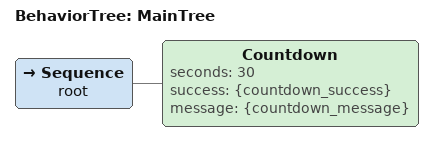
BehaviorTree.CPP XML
<root main_tree_to_execute="MainTree">
  <BehaviorTree ID="MainTree">
    <Sequence name="root">
      <Countdown seconds="30"
                 success="{countdown_success}"
                 message="{countdown_message}"/>
    </Sequence>
  </BehaviorTree>
</root>
